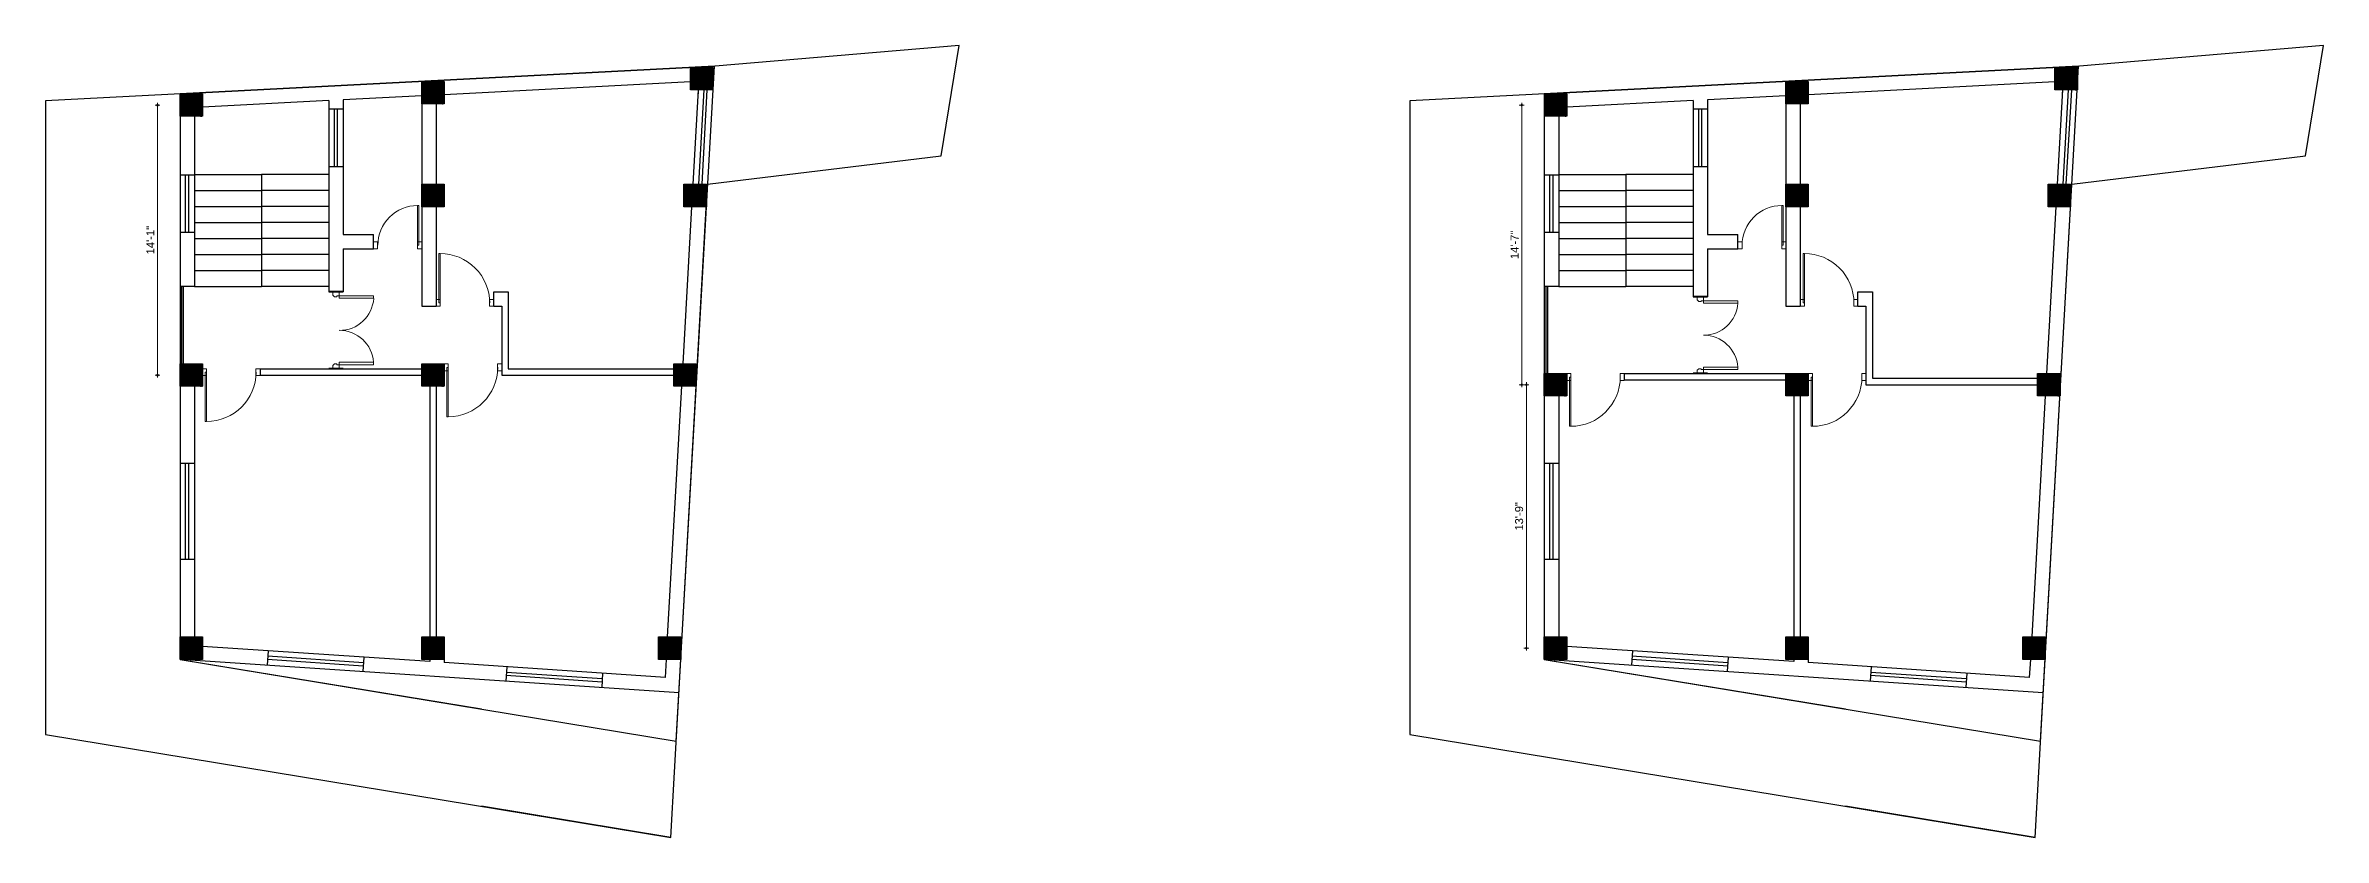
# Model space of a CAD drawing. Header units: inches. Extents: x 24733 to 33939, y -20986 to -10410.
# Drawn here: x 32516 to 33939, y -15961 to -15466 of the extents above; entities that cross this region are included whole.
import ezdxf

# ---------------------------------------------------------------- set-up
doc = ezdxf.new("R2010")
doc.units = ezdxf.units.IN
doc.header["$LTSCALE"] = 0.5
doc.header["$MEASUREMENT"] = 0
doc.header["$PDMODE"] = 66
for name, color, linetype, lineweight in [('DOOR PLAN', 241, 'Continuous', 13), ('hatch', 9, 'Continuous', 0), ('Toilet', 7, 'Continuous', 25), ('wall', 20, 'Continuous', 40), ('window', 6, 'Continuous', 13)]:
    doc.layers.add(name, color=color, linetype=linetype, lineweight=lineweight)
doc.styles.get("Standard").update_dxf_attribs({"font": 'arial.ttf'})
doc.dimstyles.new('S8', dxfattribs={"dimtxt": 5, "dimasz": 1, "dimexe": 6, "dimexo": 18, "dimgap": 1.9375, "dimtad": 1, "dimdec": 0, "dimzin": 3, "dimdsep": 46, "dimlunit": 4, "dimtxsty": 'Standard', "dimblk": 'dot 2', "dimcen": 12, "dimse1": 1, "dimse2": 1, "dimclrd": 1, "dimclre": 1, "dimclrt": 256, "dimadec": 0, "dimazin": 0, "dimtfac": 0.75, "dimtdec": 0, "dimtix": 1, "dimtmove": 1, "dimatfit": 3, "dimldrblk": 'DOT', "dimfxl": 1, "dimtolj": 1, "dimtzin": 0, "dimlwd": 9, "dimlwe": 9, "dimarcsym": 0})
pattern_1 = [(45, (852.53029, 0), (-0.08838834765, 0.08838834765), [])]
pattern_2 = [(45, (852.53029, -6), (-0.08838834765, 0.08838834765), [])]

# ---------------------------------------------------------------- blocks, each defined once
blk = doc.blocks.new('4w')
at = {"layer": 'DOOR PLAN'}
for p, q in [((-6.5, 0), (-6.5, -2.5)), ((-2.5, 0), (-2.5, -2)), ((-6.5, -2.5), (-5, -2.5)), ((-5, -2.5), (-5, -3)), ((-5, -3), (-3.5, -3)), ((-3.5, -3), (-2.5, -2)), ((-6.5, -45.5), (-5, -45.5)), ((-6.5, -48), (-6.5, -45.5)), ((-5, -45.5), (-5, -45)), ((-5, -45), (-3.5, -45)), ((-2.5, -46), (-3.5, -45)), ((-2.5, -48), (-2.5, -46))]:
    blk.add_line(p, q, dxfattribs=at)
for points in [[(-6.5, -2.5), (-28, -2.5), (-28, -4), (-6.5, -4)], [(-6.5, -45.5), (-28, -45.5), (-28, -44), (-6.5, -44)]]:
    blk.add_lwpolyline(points, close=True, dxfattribs=at)
for centre, radius, start, end in [((-6.5, -2.5), 21.6, 183.9909, 270), ((-6.5, -45.5), 21.5, 90, 176.0091)]:
    blk.add_arc(centre, radius, start, end, dxfattribs=at)
at = {"layer": 'wall'}
for p, q in [((-9, 0), (0, 0)), ((-9, -48), (0, -48))]:
    blk.add_line(p, q, dxfattribs=at)
blk = doc.blocks.new('door')
at = {"layer": 'window', "ltscale": 0.002}
for p, q in [((-100562.7, -53980.3), (-100562.7, -53949.5)), ((-100561.8, -53949.5), (-100562.7, -53949.5)), ((-100561.8, -53980.3), (-100561.8, -53949.5)), ((-100561.8, -53980.3), (-100562.7, -53980.3))]:
    blk.add_line(p, q, dxfattribs=at)
for points in [[(-100596.1, -53982.5), (-100593.5, -53982.5), (-100593.5, -53978.2), (-100596.1, -53978.2)], [(-100560.1, -53982.5), (-100562.7, -53982.5), (-100562.7, -53978.2), (-100560.1, -53978.2)]]:
    blk.add_lwpolyline(points, close=True, dxfattribs=at)
blk.add_arc((-100562.7, -53980.4), 30.9, 89.9793, 179.9793, dxfattribs=at)
blk = doc.blocks.new('_Dot')
at = {"color": 0, "linetype": 'ByBlock', "lineweight": -2}
blk.add_line((-0.5, 0), (-1, 0), dxfattribs=at)
at = {"color": 0, "linetype": 'ByBlock', "const_width": 0.5}
blk.add_lwpolyline([(-0.25, 0, 1), (0.25, 0, 1)], format="xyb", close=True, dxfattribs=at)
blk = doc.blocks.new('dot1')
at = {"layer": 'hatch'}
h = blk.add_hatch(color=256, dxfattribs=at)
edge = h.paths.add_edge_path()
edge.add_arc((0, 0), 1, 0, 360)
for p, q in [((3, 0), (-3, 0)), ((0, 3), (0, -3))]:
    blk.add_line(p, q, dxfattribs=at)
blk.add_circle((0, 0), 1, dxfattribs=at)
blk = doc.blocks.new('dot 2')
at = {"layer": 'hatch', "xscale": 0.5, "yscale": 0.5, "zscale": 0.5}
blk.add_blockref('dot1', (0, 0), dxfattribs=at)
blk = doc.blocks.new('*D995')
at = {"color": 1, "lineweight": 9, "transparency": 16777216}
blk.add_line((33441.1, -15679.3), (33441.1, -15842), dxfattribs=at)
at = {"layer": 'Defpoints', "color": 0, "transparency": 16777216}
for p in [(33459.3, -15678.3), (33441.1, -15843), (33459.3, -15843)]:
    blk.add_point(p, dxfattribs=at)
at = {"color": 1, "lineweight": 9, "transparency": 16777216}
for p, rotation in [((33441.1, -15678.3), 90), ((33441.1, -15843), 270)]:
    blk.add_blockref('dot 2', p, dxfattribs=dict(at, rotation=rotation))
at = {"transparency": 16777216, "insert": (33436.6, -15760.6), "char_height": 5, "attachment_point": 5, "rotation": 90}
blk.add_mtext('\\A1;13\'-9"', dxfattribs=at)

msp = doc.modelspace()

# ---------------------------------------------------------------- hatches: boundary and pattern name
h = msp.add_hatch()
h.set_pattern_fill('ANSI31', color=256)
h.paths.add_polyline_path([(32932.8, -15480), (32918.8, -15480), (32918.8, -15494), (32932.8, -15494), (32932.8, -15493.9)])
h = msp.add_hatch()
h.set_pattern_fill('ANSI31', color=256)
h.set_pattern_definition(pattern_1)
h.paths.add_polyline_path([(33785.4, -15480), (33771.4, -15480), (33771.4, -15494), (33785.4, -15494), (33785.4, -15493.9)])
h = msp.add_hatch()
h.set_pattern_fill('ANSI31', color=256)
h.paths.add_polyline_path([(32613.8, -15496.5), (32599.8, -15496.5), (32599.8, -15510.5), (32613.8, -15510.5)])
h = msp.add_hatch()
h.set_pattern_fill('ANSI31', color=256)
h.paths.add_polyline_path([(32764.8, -15488.7), (32750.8, -15488.7), (32750.8, -15502.7), (32764.8, -15502.7)])
h = msp.add_hatch()
h.set_pattern_fill('ANSI31', color=256)
h.set_pattern_definition(pattern_1)
h.paths.add_polyline_path([(33466.4, -15496.5), (33452.4, -15496.5), (33452.4, -15510.5), (33466.4, -15510.5)])
h = msp.add_hatch()
h.set_pattern_fill('ANSI31', color=256)
h.set_pattern_definition(pattern_1)
h.paths.add_polyline_path([(33617.3, -15488.7), (33603.3, -15488.7), (33603.3, -15502.7), (33617.3, -15502.7)])
h = msp.add_hatch()
h.set_pattern_fill('ANSI31', color=256)
h.paths.add_polyline_path([(32764.8, -15553), (32750.8, -15553), (32750.8, -15567), (32764.8, -15567)])
h = msp.add_hatch()
h.set_pattern_fill('ANSI31', color=256)
h.paths.add_polyline_path([(32928.7, -15553), (32914.7, -15553), (32914.7, -15567), (32928.7, -15567)])
h = msp.add_hatch()
h.set_pattern_fill('ANSI31', color=256)
h.set_pattern_definition(pattern_1)
h.paths.add_polyline_path([(33617.3, -15553), (33603.3, -15553), (33603.3, -15567), (33617.3, -15567)])
h = msp.add_hatch()
h.set_pattern_fill('ANSI31', color=256)
h.set_pattern_definition(pattern_1)
h.paths.add_polyline_path([(33781.2, -15553), (33767.2, -15553), (33767.2, -15567), (33781.2, -15567)])
h = msp.add_hatch()
h.set_pattern_fill('ANSI31', color=256)
h.paths.add_polyline_path([(32613.8, -15672.6), (32613.8, -15672.6), (32613.8, -15668.3), (32613.8, -15665.3), (32599.8, -15665.3), (32599.8, -15679.3), (32613.8, -15679.3)])
h = msp.add_hatch()
h.set_pattern_fill('ANSI31', color=256)
h.paths.add_polyline_path([(32764.8, -15669.6), (32764.8, -15669.6), (32764.8, -15665.3), (32750.8, -15665.3), (32750.8, -15679.3), (32764.8, -15679.3)])
h = msp.add_hatch()
h.set_pattern_fill('ANSI31', color=256)
h.paths.add_polyline_path([(32922.4, -15665.3), (32908.4, -15665.3), (32908.4, -15679.3), (32922.4, -15679.3)])
h = msp.add_hatch()
h.set_pattern_fill('ANSI31', color=256)
h.set_pattern_definition(pattern_2)
h.paths.add_polyline_path([(33466.3, -15685.3), (33466.3, -15675.6), (33466.3, -15675.6), (33466.3, -15671.3), (33452.3, -15671.3), (33452.3, -15685.3)])
h = msp.add_hatch()
h.set_pattern_fill('ANSI31', color=256)
h.set_pattern_definition(pattern_2)
h.paths.add_polyline_path([(33617.3, -15675.6), (33617.3, -15675.6), (33617.3, -15671.3), (33603.3, -15671.3), (33603.3, -15685.3), (33617.3, -15685.3)])
h = msp.add_hatch()
h.set_pattern_fill('ANSI31', color=256)
h.paths.add_polyline_path([(33774.6, -15671.3), (33760.6, -15671.3), (33760.6, -15685.3), (33774.6, -15685.3)])
h = msp.add_hatch()
h.set_pattern_fill('ANSI31', color=256)
h.paths.add_polyline_path([(32613.8, -15836), (32599.8, -15836), (32599.8, -15850), (32613.8, -15850)])
h = msp.add_hatch()
h.set_pattern_fill('ANSI31', color=256)
h.paths.add_polyline_path([(32764.8, -15836), (32750.8, -15836), (32750.8, -15850), (32764.8, -15850)])
h = msp.add_hatch()
h.set_pattern_fill('ANSI31', color=256)
h.paths.add_polyline_path([(32912.8, -15836), (32898.8, -15836), (32898.8, -15850), (32912.8, -15850)])
h = msp.add_hatch()
h.set_pattern_fill('ANSI31', color=256)
h.set_pattern_definition(pattern_1)
h.paths.add_polyline_path([(33466.3, -15836), (33452.3, -15836), (33452.3, -15850), (33466.3, -15850)])
h = msp.add_hatch()
h.set_pattern_fill('ANSI31', color=256)
h.set_pattern_definition(pattern_1)
h.paths.add_polyline_path([(33617.3, -15836), (33603.3, -15836), (33603.3, -15850), (33617.3, -15850)])
h = msp.add_hatch()
h.set_pattern_fill('ANSI31', color=256)
h.set_pattern_definition(pattern_1)
h.paths.add_polyline_path([(33765.3, -15836), (33751.3, -15836), (33751.3, -15850), (33765.3, -15850)])

# ---------------------------------------------------------------- linework, layer by layer
for p, q in [((32720.8, -15593.3), (32720.8, -15584.3)), ((33573.3, -15593.3), (33573.3, -15584.3)), ((32608.8, -15616.8), (32599.8, -15616.8)), ((32599.8, -15616.8), (32599.8, -15665.3)), ((32600.8, -15616.8), (32600.8, -15665.3)), ((32601.8, -15616.8), (32601.8, -15665.3)), ((32795.8, -15620.3), (32804.8, -15620.3)), ((32795.8, -15629.3), (32795.8, -15620.3)), ((32804.8, -15620.3), (32804.8, -15668.3)), ((33461.3, -15616.8), (33452.3, -15616.8)), ((33452.3, -15616.8), (33452.3, -15671.3)), ((33453.3, -15616.8), (33453.3, -15671.3)), ((33454.3, -15616.8), (33454.3, -15671.3)), ((33648.3, -15620.3), (33657.3, -15620.3)), ((33648.3, -15629.3), (33648.3, -15620.3)), ((33657.3, -15620.3), (33657.3, -15674.3)), ((32750.8, -15629.3), (32759.8, -15629.3)), ((32795.8, -15629.3), (32800.8, -15629.3)), ((32800.8, -15629.3), (32800.8, -15668.3)), ((33603.3, -15629.3), (33612.3, -15629.3)), ((33648.3, -15629.3), (33653.3, -15629.3)), ((33653.3, -15629.3), (33653.3, -15674.3)), ((32649.8, -15668.3), (32649.8, -15672.6)), ((32800.8, -15668.3), (32800.8, -15672.3)), ((33502.3, -15671.3), (33502.3, -15675.3)), ((33653.3, -15674.3), (33653.3, -15678.3)), ((32755.8, -15851.4), (32613.8, -15841.9)), ((33608.3, -15851.4), (33466.3, -15841.9)), ((32911.6, -15871), (32599.8, -15850)), ((32654.8, -15844.6), (32654.2, -15853.6)), ((32714.3, -15854.2), (32654.5, -15850.1)), ((32714.5, -15852.2), (32654.6, -15848.1)), ((32714.7, -15848.7), (32714.1, -15857.7)), ((32755.8, -15850), (32755.8, -15851.4)), ((32764.8, -15850), (32764.8, -15852)), ((32903.1, -15861.4), (32764.8, -15852)), ((32804, -15854.7), (32803.4, -15863.7)), ((33764.1, -15871), (33452.3, -15850)), ((33507.4, -15844.6), (33506.8, -15853.6)), ((33566.9, -15854.2), (33507, -15850.1)), ((33567, -15852.2), (33507.1, -15848.1)), ((33567.2, -15848.7), (33566.6, -15857.7)), ((33608.3, -15850), (33608.3, -15851.4)), ((33617.3, -15850), (33617.3, -15852)), ((33755.6, -15861.4), (33617.3, -15852)), ((33656.5, -15854.7), (33655.9, -15863.7)), ((32863.5, -15864.2), (32803.6, -15860.2)), ((32863.6, -15862.2), (32803.8, -15858.2)), ((32863.9, -15858.7), (32863.3, -15867.7)), ((33716, -15864.2), (33656.2, -15860.2)), ((33716.2, -15862.2), (33656.3, -15858.2)), ((33716.4, -15858.7), (33715.8, -15867.7))]:
    msp.add_line(p, q)
at = {"layer": 'Toilet'}
for p, q in [((32599.8, -15496.5), (32933.7, -15479.2)), ((32909.9, -15901.1), (32933.7, -15479.2)), ((33452.3, -15496.5), (33786.2, -15479.2)), ((33762.4, -15901.1), (33786.2, -15479.2)), ((32599.8, -15496.5), (32599.8, -15616.8)), ((32692.8, -15500.7), (32613.8, -15504.8)), ((32692.8, -15500.7), (32692.8, -15620.3)), ((32750.8, -15497.7), (32701.8, -15500.3)), ((32701.8, -15500.3), (32701.8, -15584.3)), ((32701.8, -15500.3), (32701.8, -15584.3)), ((32918.8, -15489), (32764.8, -15497)), ((32920.5, -15553), (32923.8, -15494)), ((32923.7, -15496.5), (32923.8, -15494)), ((32923.7, -15496.5), (32923.8, -15494)), ((32923.7, -15496.5), (32923.8, -15494)), ((32924, -15553), (32927.3, -15494)), ((32926, -15553), (32929.3, -15494)), ((33452.3, -15496.5), (33452.3, -15616.8)), ((33545.3, -15500.7), (33466.4, -15504.8)), ((33545.3, -15500.7), (33545.3, -15623.3)), ((33603.3, -15497.7), (33554.3, -15500.3)), ((33554.3, -15500.3), (33554.3, -15584.3)), ((33554.3, -15500.3), (33554.3, -15584.3)), ((33771.4, -15489), (33617.3, -15497)), ((33773, -15553), (33776.3, -15494)), ((33776.2, -15496.5), (33776.3, -15494)), ((33776.2, -15496.5), (33776.3, -15494)), ((33776.2, -15496.5), (33776.3, -15494)), ((33776.5, -15553), (33779.9, -15494)), ((33778.5, -15553), (33781.9, -15494)), ((32608.8, -15510.5), (32608.8, -15616.8)), ((32692.8, -15505.8), (32701.8, -15505.8)), ((32696.3, -15541.8), (32696.3, -15505.8)), ((32698.3, -15541.8), (32698.3, -15505.8)), ((32750.8, -15502.7), (32750.8, -15567)), ((32759.8, -15502.7), (32759.8, -15553)), ((33461.3, -15510.5), (33461.3, -15616.8)), ((33545.3, -15505.8), (33554.3, -15505.8)), ((33548.8, -15541.8), (33548.8, -15505.8)), ((33550.8, -15541.8), (33550.8, -15505.8)), ((33603.3, -15502.7), (33603.3, -15567)), ((33612.3, -15502.7), (33612.3, -15553)), ((32692.8, -15541.8), (32701.8, -15541.8)), ((33545.3, -15541.8), (33554.3, -15541.8)), ((32608.8, -15547.2), (32599.8, -15547.2)), ((32608.8, -15547.2), (32599.8, -15547.2)), ((32603.3, -15583.2), (32603.3, -15547.2)), ((32603.3, -15583.2), (32603.3, -15547.2)), ((32605.3, -15583.2), (32605.3, -15547.2)), ((32605.3, -15583.2), (32605.3, -15547.2)), ((32608.8, -15546.8), (32650.8, -15546.8)), ((32608.8, -15546.8), (32650.8, -15546.8)), ((32608.8, -15556.8), (32650.8, -15556.8)), ((32608.8, -15556.8), (32650.8, -15556.8)), ((32650.8, -15546.8), (32650.8, -15616.8)), ((32692.8, -15546.8), (32650.8, -15546.8)), ((32692.8, -15546.8), (32650.8, -15546.8)), ((32692.8, -15556.8), (32650.8, -15556.8)), ((32692.8, -15556.8), (32650.8, -15556.8)), ((33461.3, -15547.2), (33452.3, -15547.2)), ((33461.3, -15547.2), (33452.3, -15547.2)), ((33455.8, -15583.2), (33455.8, -15547.2)), ((33455.8, -15583.2), (33455.8, -15547.2)), ((33457.8, -15583.2), (33457.8, -15547.2)), ((33457.8, -15583.2), (33457.8, -15547.2)), ((33461.3, -15546.8), (33503.3, -15546.8)), ((33461.3, -15546.8), (33503.3, -15546.8)), ((33461.3, -15556.8), (33503.3, -15556.8)), ((33461.3, -15556.8), (33503.3, -15556.8)), ((33503.3, -15546.8), (33503.3, -15616.8)), ((33545.3, -15546.8), (33503.3, -15546.8)), ((33545.3, -15546.8), (33503.3, -15546.8)), ((33545.3, -15556.8), (33503.3, -15556.8)), ((33545.3, -15556.8), (33503.3, -15556.8)), ((32608.8, -15566.8), (32650.8, -15566.8)), ((32608.8, -15566.8), (32650.8, -15566.8)), ((32692.8, -15566.8), (32650.8, -15566.8)), ((32692.8, -15566.8), (32650.8, -15566.8)), ((32750.8, -15567), (32750.8, -15629.3)), ((32759.8, -15567), (32759.8, -15629.3)), ((32914.2, -15665.3), (32919.7, -15567)), ((33461.3, -15566.8), (33503.3, -15566.8)), ((33461.3, -15566.8), (33503.3, -15566.8)), ((33545.3, -15566.8), (33503.3, -15566.8)), ((33545.3, -15566.8), (33503.3, -15566.8)), ((33603.3, -15567), (33603.3, -15629.3)), ((33612.3, -15567), (33612.3, -15629.3)), ((33766.4, -15671.3), (33772.2, -15567)), ((32608.8, -15583.2), (32599.8, -15583.2)), ((32608.8, -15583.2), (32599.8, -15583.2)), ((32608.8, -15576.8), (32650.8, -15576.8)), ((32608.8, -15576.8), (32650.8, -15576.8)), ((32692.8, -15576.8), (32650.8, -15576.8)), ((32692.8, -15576.8), (32650.8, -15576.8)), ((32701.8, -15584.3), (32720.8, -15584.3)), ((33461.3, -15583.2), (33452.3, -15583.2)), ((33461.3, -15583.2), (33452.3, -15583.2)), ((33461.3, -15576.8), (33503.3, -15576.8)), ((33461.3, -15576.8), (33503.3, -15576.8)), ((33545.3, -15576.8), (33503.3, -15576.8)), ((33545.3, -15576.8), (33503.3, -15576.8)), ((33554.3, -15584.3), (33573.3, -15584.3)), ((32608.8, -15586.8), (32650.8, -15586.8)), ((32608.8, -15586.8), (32650.8, -15586.8)), ((32608.8, -15596.8), (32650.8, -15596.8)), ((32608.8, -15596.8), (32650.8, -15596.8)), ((32692.8, -15586.8), (32650.8, -15586.8)), ((32692.8, -15586.8), (32650.8, -15586.8)), ((32692.8, -15596.8), (32650.8, -15596.8)), ((32692.8, -15596.8), (32650.8, -15596.8)), ((32701.8, -15593.3), (32720.8, -15593.3)), ((32701.8, -15593.3), (32701.8, -15620.3)), ((32720.8, -15593.3), (32720.8, -15589.3)), ((33461.3, -15586.8), (33503.3, -15586.8)), ((33461.3, -15586.8), (33503.3, -15586.8)), ((33461.3, -15596.8), (33503.3, -15596.8)), ((33461.3, -15596.8), (33503.3, -15596.8)), ((33545.3, -15586.8), (33503.3, -15586.8)), ((33545.3, -15586.8), (33503.3, -15586.8)), ((33545.3, -15596.8), (33503.3, -15596.8)), ((33545.3, -15596.8), (33503.3, -15596.8)), ((33554.3, -15593.3), (33554.3, -15623.3)), ((33554.3, -15593.3), (33573.3, -15593.3)), ((33573.3, -15593.3), (33573.3, -15589.3)), ((32608.8, -15606.8), (32650.8, -15606.8)), ((32608.8, -15606.8), (32650.8, -15606.8)), ((32692.8, -15606.8), (32650.8, -15606.8)), ((32692.8, -15606.8), (32650.8, -15606.8)), ((33461.3, -15606.8), (33503.3, -15606.8)), ((33461.3, -15606.8), (33503.3, -15606.8)), ((33545.3, -15606.8), (33503.3, -15606.8)), ((33545.3, -15606.8), (33503.3, -15606.8)), ((32608.8, -15616.8), (32650.8, -15616.8)), ((32608.8, -15616.8), (32650.8, -15616.8)), ((32692.8, -15616.8), (32650.8, -15616.8)), ((32692.8, -15616.8), (32650.8, -15616.8)), ((33461.3, -15616.8), (33503.3, -15616.8)), ((33461.3, -15616.8), (33503.3, -15616.8)), ((33545.3, -15616.8), (33503.3, -15616.8)), ((33545.3, -15616.8), (33503.3, -15616.8)), ((32599.8, -15665.3), (32599.8, -15682.3)), ((32649.8, -15668.3), (32750.8, -15668.3)), ((32750.8, -15665.3), (32750.8, -15668.3)), ((32804.8, -15668.3), (32908.2, -15668.3)), ((33452.3, -15671.3), (33452.3, -15688.3)), ((33502.3, -15671.3), (33603.3, -15671.3)), ((33603.3, -15671.3), (33603.3, -15674.3)), ((32608.8, -15679.3), (32608.8, -15836)), ((32649.8, -15672.3), (32750.8, -15672.3)), ((32755.8, -15679.3), (32755.8, -15836)), ((32759.8, -15679.3), (32759.8, -15836)), ((32800.8, -15672.3), (32908.2, -15672.3)), ((32904.5, -15836), (32913.4, -15679.3)), ((33461.3, -15685.3), (33461.3, -15836)), ((33502.3, -15675.3), (33603.3, -15675.3)), ((33608.3, -15685.3), (33608.3, -15836)), ((33612.3, -15685.3), (33612.3, -15836)), ((33653.3, -15678.3), (33760.7, -15678.3)), ((33657.3, -15674.3), (33760.6, -15674.3)), ((33757.1, -15836), (33765.6, -15685.3)), ((32608.8, -15727.6), (32599.8, -15727.6)), ((32603.3, -15787.6), (32603.3, -15727.6)), ((32605.3, -15787.6), (32605.3, -15727.6)), ((33461.3, -15727.6), (33452.3, -15727.6)), ((33455.8, -15787.6), (33455.8, -15727.6)), ((33457.8, -15787.6), (33457.8, -15727.6)), ((32608.8, -15787.6), (32599.8, -15787.6)), ((33461.3, -15787.6), (33452.3, -15787.6)), ((32599.8, -15850), (32788.1, -15881)), ((32903.1, -15861.4), (32903.8, -15850)), ((33452.3, -15850), (33640.6, -15881)), ((33755.6, -15861.4), (33756.3, -15850)), ((32906.5, -15961.4), (32788.1, -15941.8)), ((33759, -15961.4), (33640.6, -15941.8))]:
    msp.add_line(p, q, dxfattribs=at)
for points in [[(32929.5, -15553), (33075.4, -15535.3), (33086.7, -15466.3), (32934.2, -15479.2), (32515.8, -15500.9), (32515.8, -15896.9), (32906.5, -15961.4)], [(33782, -15553), (33928, -15535.3), (33939.2, -15466.3), (33786.7, -15479.2), (33368.3, -15500.9), (33368.3, -15896.9), (33759, -15961.4)], [(32918.8, -15480), (32932.8, -15480), (32932.8, -15494), (32918.8, -15494)], [(33771.4, -15480), (33785.4, -15480), (33785.4, -15494), (33771.4, -15494)], [(32599.8, -15496.5), (32613.8, -15496.5), (32613.8, -15510.5), (32599.8, -15510.5)], [(32750.8, -15488.7), (32764.8, -15488.7), (32764.8, -15502.7), (32750.8, -15502.7)], [(33452.4, -15496.5), (33466.4, -15496.5), (33466.4, -15510.5), (33452.4, -15510.5)], [(33603.3, -15488.7), (33617.3, -15488.7), (33617.3, -15502.7), (33603.3, -15502.7)], [(32750.8, -15553), (32764.8, -15553), (32764.8, -15567), (32750.8, -15567)], [(32914.7, -15553), (32928.7, -15553), (32928.7, -15567), (32914.7, -15567)], [(33603.3, -15553), (33617.3, -15553), (33617.3, -15567), (33603.3, -15567)], [(33767.2, -15553), (33781.2, -15553), (33781.2, -15567), (33767.2, -15567)], [(32599.8, -15665.3), (32613.8, -15665.3), (32613.8, -15679.3), (32599.8, -15679.3)], [(32750.8, -15665.3), (32764.8, -15665.3), (32764.8, -15679.3), (32750.8, -15679.3)], [(32908.4, -15665.3), (32922.4, -15665.3), (32922.4, -15679.3), (32908.4, -15679.3)], [(33452.3, -15671.3), (33466.3, -15671.3), (33466.3, -15685.3), (33452.3, -15685.3)], [(33603.3, -15671.3), (33617.3, -15671.3), (33617.3, -15685.3), (33603.3, -15685.3)], [(33760.6, -15671.3), (33774.6, -15671.3), (33774.6, -15685.3), (33760.6, -15685.3)], [(32599.8, -15836), (32613.8, -15836), (32613.8, -15850), (32599.8, -15850)], [(32750.8, -15836), (32764.8, -15836), (32764.8, -15850), (32750.8, -15850)], [(32898.8, -15836), (32912.8, -15836), (32912.8, -15850), (32898.8, -15850)], [(33452.3, -15836), (33466.3, -15836), (33466.3, -15850), (33452.3, -15850)], [(33603.3, -15836), (33617.3, -15836), (33617.3, -15850), (33603.3, -15850)], [(33751.3, -15836), (33765.3, -15836), (33765.3, -15850), (33751.3, -15850)]]:
    msp.add_lwpolyline(points, close=True, dxfattribs=at)
for points in [[(32909.9, -15901.1), (32933.7, -15479.2), (32599.8, -15496.5)], [(33762.4, -15901.1), (33786.2, -15479.2), (33452.3, -15496.5)], [(32599.8, -15496.5), (32599.8, -15616.8)], [(33452.3, -15496.5), (33452.3, -15616.8)], [(32599.8, -15665.3), (32599.8, -15850), (32909.9, -15901.1)], [(33452.3, -15671.3), (33452.3, -15850), (33762.4, -15901.1)]]:
    msp.add_lwpolyline(points, dxfattribs=at)
at = {"layer": 'window', "ltscale": 0.002}
for p, q in [((32748.2, -15591.1), (32748.2, -15566.3)), ((32749.1, -15566.3), (32748.2, -15566.3)), ((32749.1, -15591.1), (32749.1, -15566.3)), ((33600.7, -15591.1), (33600.7, -15566.3)), ((33601.6, -15566.3), (33600.7, -15566.3)), ((33601.6, -15591.1), (33601.6, -15566.3)), ((32749.1, -15591.1), (32748.2, -15591.1)), ((33601.6, -15591.1), (33600.7, -15591.1))]:
    msp.add_line(p, q, dxfattribs=at)
for points in [[(32720.8, -15593.3), (32723.3, -15593.3), (32723.3, -15589), (32720.8, -15589)], [(32750.8, -15593.3), (32748.2, -15593.3), (32748.2, -15589), (32750.8, -15589)], [(33573.3, -15593.3), (33575.9, -15593.3), (33575.9, -15589), (33573.3, -15589)], [(33603.3, -15593.3), (33600.7, -15593.3), (33600.7, -15589), (33603.3, -15589)]]:
    msp.add_lwpolyline(points, close=True, dxfattribs=at)
for centre in [(32748.2, -15591.1), (33600.7, -15591.1)]:
    msp.add_arc(centre, 24.8, 89.8865, 180.0622, dxfattribs=at)

# ---------------------------------------------------------------- block references
at = {"xscale": -1}
for name, p in [('door', (-67800.3, 38353.2)), ('door', (-66947.8, 38353.2)), ('4w', (32692.8, -15620.3)), ('4w', (33545.3, -15623.3))]:
    msp.add_blockref(name, p, dxfattribs=at)
at = {"rotation": 180}
for p in [(-67946.3, -69650.8), (-67795.3, -69647.8), (-67093.8, -69653.8), (-66942.8, -69653.8)]:
    msp.add_blockref('door', p, dxfattribs=at)

# ---------------------------------------------------------------- dimensions: what is measured, and where the dimension line sits
for base, p1, p2 in [((32585.7, -15503.5), (32606.8, -15672.3), (32606.8, -15503.5)), ((33438.2, -15503.5), (33459.3, -15678.3), (33459.4, -15503.5))]:
    msp.add_linear_dim(base=base, p1=p1, p2=p2, angle=90, dimstyle='S8', override={"dimfxl": 2, "dimfxlon": 1, "dimarcsym": 1}).render()
dim = msp.add_linear_dim(base=(33441.1, -15843), p1=(33459.3, -15678.3), p2=(33459.3, -15843), angle=90, dimstyle='S8', override={"dimfxl": 2, "dimfxlon": 1, "dimarcsym": 1})
dim.commit()
dim.dimension.update_dxf_attribs({"geometry": '*D995', "text_midpoint": (33436.6, -15760.6)})

doc.saveas('drawing.dxf')
